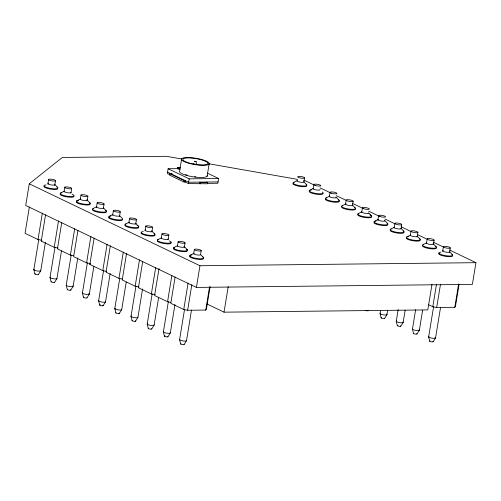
<?xml version="1.0" encoding="UTF-8"?>
<svg xmlns="http://www.w3.org/2000/svg" width="501" height="501" viewBox="0 0 501 501"><rect width="100%" height="100%" fill="white"/><g stroke="black" fill="none" stroke-linecap="round" stroke-linejoin="round"><path stroke-width="0.75" d="M196.192 161.598L194.545 161.278L196.192 161.598L196.311 164.328M181.8 159.005L166.464 156.306L62.318 157.464L29.265 183.798L25.714 205.479L196.405 287.417L472.399 284.355L475.95 262.681L449.854 250.149M29.365 206.982L25.05 233.322L38.007 239.541L41.89 240.292L41.245 241.1L54.202 247.319L58.085 248.07M38.007 239.541L42.322 213.201M33.868 269.507L38.784 239.484M47.864 184.055L48.622 179.439M41.245 241.1L45.56 214.754M45.397 242.352L40.738 270.841L38.352 274.573M54.728 185.383L55.486 180.767A3.526 0.802 9.3 0 0 50.826 179.158A3.526 0.802 9.3 0 0 49.843 180.385A3.526 0.802 9.3 0 0 55.486 180.767M54.202 247.319L58.511 220.979M50.062 277.285L54.978 247.256M64.059 191.827L64.817 187.211M61.755 222.532L57.44 248.872L70.397 255.09L73.628 255.717M61.466 250.901L56.926 278.612L54.546 282.345M70.923 193.161L71.681 188.539A3.526 0.802 9.3 0 0 67.021 186.929A3.526 0.802 9.3 0 0 66.038 188.157A3.526 0.802 9.3 0 0 71.681 188.539M70.397 255.09L74.705 228.75M71.173 255.034L66.257 285.056A3.526 0.802 9.3 0 0 70.027 286.578A3.526 0.802 9.3 0 0 72.946 285.946M80.254 199.605L81.005 194.983M77.949 230.303L73.634 256.644L86.585 262.862L90.474 263.62L89.829 264.422L102.78 270.64L106.663 271.392M77.787 257.902L73.121 286.39L70.741 290.117M87.118 200.932L87.875 196.317A3.526 0.802 9.3 0 0 83.216 194.701A3.526 0.802 9.3 0 0 82.233 195.929A3.526 0.802 9.3 0 0 87.875 196.317M86.585 262.862L90.9 236.522M82.452 292.834L87.368 262.806M96.449 207.376L97.2 202.761M89.829 264.422L94.138 238.081M93.856 266.444L89.316 294.162L86.936 297.895M103.438 207.94L104.07 204.089A3.526 0.802 9.3 0 0 99.411 202.479A3.526 0.802 9.3 0 0 98.428 203.707A3.526 0.802 9.3 0 0 104.07 204.089M102.78 270.64L107.095 244.3M98.647 300.606L103.563 270.584M112.637 215.154L113.395 210.533M110.333 245.853L106.024 272.193L118.975 278.412L122.213 279.038M110.176 273.452L105.511 301.934L103.131 305.666M119.507 216.482L120.265 211.86A3.526 0.802 9.3 0 0 115.606 210.251A3.526 0.802 9.3 0 0 114.623 211.478A3.526 0.802 9.3 0 0 120.265 211.86M118.975 278.412L123.29 252.072M114.842 308.378L119.758 278.356M128.832 222.926L129.59 218.304M126.528 253.625L122.213 279.971L135.17 286.19L139.053 286.941L138.408 287.743L151.365 293.962L155.247 294.713M126.246 281.994L121.705 309.712L119.326 313.444M135.702 224.254L136.454 219.638A3.526 0.802 9.3 0 0 131.801 218.023A3.526 0.802 9.3 0 0 130.811 219.256A3.526 0.802 9.3 0 0 136.454 219.638M135.17 286.19L139.485 259.85M131.037 316.156L135.953 286.127M145.027 230.698L145.785 226.083M138.408 287.743L142.722 261.403M142.566 289.002L137.9 317.484L135.52 321.216M151.897 232.032L152.648 227.41A3.526 0.802 9.3 0 0 147.995 225.801A3.526 0.802 9.3 0 0 147.006 227.028A3.526 0.802 9.3 0 0 152.648 227.41M179.94 169.401L178.318 168.624L168.129 168.737L167.353 173.478L169.945 174.724M172.175 173.665L169.682 173.69L169.463 175.049L184.036 182.045L185.17 182.032L188.407 183.585L207.326 183.773L207.552 182.42L206.738 182.032M151.365 293.962L155.679 267.622M147.231 323.928L152.147 293.905M161.222 238.476L161.98 233.854M159.042 268.423L154.602 295.515L167.559 301.734L170.797 302.366M177.398 168.912L177.617 167.559L180.636 167.528M178.206 169.3L178.431 167.948M158.635 297.544L154.095 325.262L151.715 328.988M168.085 239.804L168.843 235.188A3.526 0.802 9.3 0 0 164.19 233.572A3.526 0.802 9.3 0 0 163.201 234.8A3.526 0.802 9.3 0 0 168.843 235.188M181.638 158.779L179.64 170.966A14.097 3.194 9.3 0 0 192.904 176.79A14.097 3.194 9.3 0 0 207.226 175.463M184.036 182.045L184.255 180.692L169.682 173.69M185.17 182.032L185.389 180.679L184.255 180.692M167.559 301.734L171.874 275.393M163.426 331.706L168.342 301.677M177.417 246.248L178.174 241.632M188.407 183.585L189.184 178.844L168.129 168.737M175.112 276.953L170.797 303.293L183.754 309.512L187.637 310.263L205.748 310.063L206.393 309.261L210.094 286.678M174.955 304.545L170.29 333.033L167.91 336.766M184.28 247.582L185.038 242.96A3.526 0.802 9.3 0 0 180.385 241.35A3.526 0.802 9.3 0 0 179.396 242.578A3.526 0.802 9.3 0 0 185.038 242.96M199.724 183.46L199.949 182.107L200.757 182.496L207.552 182.42M200.538 183.848L200.757 182.496M183.754 309.512L188.069 283.171M179.621 339.478L184.537 309.455M193.611 254.026L194.369 249.404M207.101 176.289L209.099 164.096A14.097 3.194 9.3 0 0 190.48 157.646A14.097 3.194 9.3 0 0 186.529 162.562A14.097 3.194 9.3 0 0 209.099 164.096M187.637 310.263L191.827 284.674M191.526 310.013L186.485 340.805L184.099 344.538M200.6 254.583L201.233 250.732A3.526 0.802 9.3 0 0 196.58 249.122A3.526 0.802 9.3 0 0 195.59 250.35A3.526 0.802 9.3 0 0 201.233 250.732M196.405 287.417L199.955 265.743L29.265 183.798M207.389 173.127L218.618 178.519L217.841 183.26L207.276 183.379M205.748 310.063L209.568 286.729M431.994 284.317L427.804 309.906L224.028 312.167L228.224 286.578M303.907 181.85L304.539 177.999A3.526 0.802 9.3 0 0 299.886 176.39A3.526 0.802 9.3 0 0 298.897 177.617A3.526 0.802 9.3 0 0 304.539 177.999M313.112 189.065L313.87 184.443M329.307 196.837L330.065 192.221M345.502 204.615L346.254 199.993M352.366 205.942L353.124 201.327A3.526 0.802 9.3 0 0 348.464 199.711A3.526 0.802 9.3 0 0 347.481 200.939A3.526 0.802 9.3 0 0 353.124 201.327M361.697 212.386L362.448 207.771M377.886 220.164L378.643 215.543M380.09 313.388L380.466 311.077M394.08 227.936L394.838 223.314M387.711 310.1L386.954 314.722L384.574 318.448M401.076 228.494L401.702 224.648A3.526 0.802 9.3 0 0 397.049 223.033A3.526 0.802 9.3 0 0 396.059 224.266A3.526 0.802 9.3 0 0 401.702 224.648M396.285 321.166L398.176 309.618M410.275 235.708L411.033 231.093M405.165 310.175L403.148 322.494L400.769 326.226M417.145 237.042L417.897 232.42A3.526 0.802 9.3 0 0 413.244 230.811A3.526 0.802 9.3 0 0 412.254 232.038A3.526 0.802 9.3 0 0 417.897 232.42M415.63 309.693L412.48 328.938A3.526 0.802 9.3 0 0 416.25 330.46A3.526 0.802 9.3 0 0 419.168 329.827M426.47 243.486L427.228 238.864M422.619 310.251L419.343 330.265L416.964 333.998M433.334 244.814L434.091 240.198A3.526 0.802 9.3 0 0 429.438 238.582A3.526 0.802 9.3 0 0 428.449 239.81A3.526 0.802 9.3 0 0 434.091 240.198M459.022 284.668L455.447 306.493L454.802 307.295L436.69 307.495L432.808 306.744L436.503 284.167M428.674 336.71L433.59 306.687M442.665 251.258L443.423 246.642M436.69 307.495L440.511 284.167M440.579 307.251L435.538 338.043L433.152 341.776M449.529 252.592L450.286 247.97A3.526 0.802 9.3 0 0 445.633 246.36A3.526 0.802 9.3 0 0 444.644 247.588A3.526 0.802 9.3 0 0 450.286 247.97M454.802 307.295L458.622 283.967M60.452 193.148L64.241 191.182A3.526 0.802 9.3 0 0 67.516 192.722A3.526 0.802 9.3 0 0 70.96 192.259M76.647 200.92L80.436 198.96M92.842 208.698L96.63 206.731M109.036 216.47L112.825 214.503A3.526 0.802 9.3 0 0 116.094 216.044A3.526 0.802 9.3 0 0 119.545 215.58L122.482 218.618A7.045 1.597 9.3 0 1 113.79 219.213A7.045 1.597 9.3 0 1 110.903 216.044M125.231 224.248L129.02 222.281M157.621 239.791L161.403 237.831A3.526 0.802 9.3 0 0 164.679 239.372A3.526 0.802 9.3 0 0 168.129 238.902M293.317 182.608L297.099 180.642M173.816 247.569L177.598 245.603A3.526 0.802 9.3 0 0 181.331 247.212A3.526 0.802 9.3 0 0 183.992 246.429M309.512 190.386L313.294 188.42A3.526 0.802 9.3 0 0 316.569 189.96A3.526 0.802 9.3 0 0 320.014 189.491M190.011 255.341L193.793 253.374M325.7 198.158L329.489 196.192M341.895 205.93L345.684 203.963M358.09 213.708L361.879 211.741A3.526 0.802 9.3 0 0 365.148 213.282A3.526 0.802 9.3 0 0 368.598 212.812L371.535 215.856M374.285 221.48L378.073 219.513M390.479 229.258L394.268 227.291M406.674 237.029L410.463 235.063A3.526 0.802 9.3 0 0 413.732 236.604A3.526 0.802 9.3 0 0 417.183 236.14L420.114 239.177M422.869 244.801L426.652 242.835A3.526 0.802 9.3 0 0 430.384 244.444A3.526 0.802 9.3 0 0 433.046 243.661M189.184 178.844L218.618 178.519M218.06 181.907L188.626 182.232L167.578 172.125M199.955 265.743L475.95 262.681M208.641 163.733L297.594 179.389M303.731 180.466L305.266 180.736L313.726 184.8M320.076 187.85L330.654 192.929M336.296 195.634L346.172 200.375M352.516 203.425L362.392 208.165M368.742 211.209L379.32 216.288M384.962 219L394.838 223.74M401.188 226.784L411.058 231.525M417.408 234.574L427.284 239.315M433.628 242.359L443.504 247.099M177.617 167.559L180.047 168.724M428.718 304.783L432.808 306.744M207.176 304.076L224.028 312.167M449.572 251.684L452.503 254.727M433.378 243.912L436.308 246.949M403.919 231.406L400.988 228.362A3.526 0.802 9.3 0 1 397.086 228.75A3.526 0.802 9.3 0 1 394.631 227.153M384.793 220.59L387.73 223.628M355.341 208.078L352.403 205.041A3.526 0.802 9.3 0 1 348.502 205.429A3.526 0.802 9.3 0 1 346.047 203.832M336.209 197.269L339.146 200.306M306.756 184.756L303.819 181.719A3.526 0.802 9.3 0 1 299.917 182.107A3.526 0.802 9.3 0 1 297.462 180.504M203.45 257.489L200.513 254.452A3.526 0.802 9.3 0 1 196.611 254.84A3.526 0.802 9.3 0 1 194.156 253.237M184.324 246.674L187.255 249.717M151.935 231.13L154.865 234.167M135.74 223.352L138.671 226.396M106.287 210.846L103.35 207.802A3.526 0.802 9.3 0 1 99.449 208.191A3.526 0.802 9.3 0 1 96.994 206.594M87.155 200.031L90.092 203.068M54.766 184.481L57.703 187.524M428.643 336.916L429.708 341.212M412.448 329.144L413.513 333.441M396.253 321.373L397.318 325.663M380.059 313.595L381.123 317.891M179.59 339.684L180.654 343.974M163.395 331.906L164.46 336.202M147.2 324.134L148.265 328.431M131.005 316.363L132.07 320.653M114.81 308.585L115.875 312.881M98.616 300.813L99.68 305.103M82.421 293.035L83.485 297.331M66.226 285.263L67.297 289.559M50.031 277.491L51.102 281.781M33.836 269.713L34.907 274.009M196.06 164.134A1.409 0.319 9.3 0 1 195.734 164.535A1.409 0.319 9.3 0 1 193.793 164.159M193.624 164.059A1.409 0.319 9.3 0 1 194.119 163.758M195.885 176.872A12.682 2.874 9.3 0 1 194.588 176.715M187.462 175.275A12.682 2.874 9.3 0 1 185.42 174.642M306.092 184.262A7.045 1.597 9.3 0 1 299.861 185.689A7.045 1.597 9.3 0 1 294.043 182.333M306.643 185.433A7.045 1.597 9.3 0 1 299.748 186.372A7.045 1.597 9.3 0 1 293.204 183.285M322.287 192.033A7.045 1.597 9.3 0 1 320.07 193.818A7.045 1.597 9.3 0 1 310.777 192.046A7.045 1.597 9.3 0 1 311.371 189.954M322.838 193.211A7.045 1.597 9.3 0 1 315.943 194.144A7.045 1.597 9.3 0 1 309.399 191.063M338.482 199.811A7.045 1.597 9.3 0 1 332.251 201.239A7.045 1.597 9.3 0 1 326.433 197.882M335.877 197.018A3.526 0.802 9.3 0 1 332.764 197.732A3.526 0.802 9.3 0 1 329.852 196.054M339.033 200.982A7.045 1.597 9.3 0 1 332.138 201.916A7.045 1.597 9.3 0 1 325.594 198.834M354.677 207.583A7.045 1.597 9.3 0 1 348.445 209.017A7.045 1.597 9.3 0 1 342.628 205.66M355.228 208.76A7.045 1.597 9.3 0 1 348.333 209.694A7.045 1.597 9.3 0 1 341.788 206.612M369.794 214.854A7.045 1.597 9.3 0 1 370.014 217.071A7.045 1.597 9.3 0 1 360.67 215.862A7.045 1.597 9.3 0 1 358.822 213.432M371.423 216.532A7.045 1.597 9.3 0 1 364.528 217.465A7.045 1.597 9.3 0 1 357.983 214.384M387.066 223.133A7.045 1.597 9.3 0 1 384.849 224.911A7.045 1.597 9.3 0 1 375.55 223.139A7.045 1.597 9.3 0 1 376.151 221.054M384.461 220.34A3.526 0.802 9.3 0 1 381.342 221.054A3.526 0.802 9.3 0 1 378.437 219.375M387.617 224.304A7.045 1.597 9.3 0 1 381.63 225.375A7.045 1.597 9.3 0 1 373.903 222.532M403.261 230.905A7.045 1.597 9.3 0 1 397.024 232.339A7.045 1.597 9.3 0 1 391.206 228.982M403.812 232.082A7.045 1.597 9.3 0 1 396.917 233.015A7.045 1.597 9.3 0 1 390.367 229.934M419.456 238.683A7.045 1.597 9.3 0 1 417.233 240.461A7.045 1.597 9.3 0 1 407.939 238.689A7.045 1.597 9.3 0 1 408.54 236.604M420.007 239.854A7.045 1.597 9.3 0 1 413.106 240.787A7.045 1.597 9.3 0 1 406.562 237.706M435.651 246.454A7.045 1.597 9.3 0 1 429.413 247.889A7.045 1.597 9.3 0 1 423.595 244.532M436.202 247.626A7.045 1.597 9.3 0 1 430.215 248.696A7.045 1.597 9.3 0 1 422.487 245.853M451.846 254.232A7.045 1.597 9.3 0 1 449.622 256.011A7.045 1.597 9.3 0 1 440.329 254.239A7.045 1.597 9.3 0 1 440.924 252.153M449.673 251.909A3.526 0.802 9.3 0 1 445.226 251.984A3.526 0.802 9.3 0 1 443.216 250.475M452.39 255.404A7.045 1.597 9.3 0 1 445.495 256.337A7.045 1.597 9.3 0 1 438.951 253.255M202.786 256.994A7.045 1.597 9.3 0 1 200.569 258.773A7.045 1.597 9.3 0 1 191.276 257A7.045 1.597 9.3 0 1 191.87 254.915M203.337 258.165A7.045 1.597 9.3 0 1 196.442 259.105A7.045 1.597 9.3 0 1 189.898 256.017M186.597 249.222A7.045 1.597 9.3 0 1 180.36 250.65A7.045 1.597 9.3 0 1 174.542 247.294M187.142 250.394A7.045 1.597 9.3 0 1 179.339 251.17A7.045 1.597 9.3 0 1 174.436 247.97M169.325 240.937A7.045 1.597 9.3 0 1 169.545 243.16A7.045 1.597 9.3 0 1 160.201 241.952A7.045 1.597 9.3 0 1 158.347 239.522M170.954 242.622A7.045 1.597 9.3 0 1 164.052 243.555A7.045 1.597 9.3 0 1 157.508 240.474M154.208 233.673A7.045 1.597 9.3 0 1 151.985 235.451A7.045 1.597 9.3 0 1 142.691 233.679A7.045 1.597 9.3 0 1 143.292 231.594M151.603 230.88A3.526 0.802 9.3 0 1 148.484 231.594A3.526 0.802 9.3 0 1 145.578 229.915M154.759 234.844A7.045 1.597 9.3 0 1 147.858 235.777A7.045 1.597 9.3 0 1 141.313 232.696M136.936 225.387A7.045 1.597 9.3 0 1 137.155 227.611A7.045 1.597 9.3 0 1 127.811 226.402A7.045 1.597 9.3 0 1 125.958 223.972M135.408 223.108A3.526 0.802 9.3 0 1 132.289 223.822A3.526 0.802 9.3 0 1 129.383 222.143M138.564 227.072A7.045 1.597 9.3 0 1 131.669 228.005A7.045 1.597 9.3 0 1 125.118 224.924M122.57 219.745A7.045 1.597 9.3 0 1 114.566 220.071A7.045 1.597 9.3 0 1 108.93 217.146M105.623 210.351A7.045 1.597 9.3 0 1 99.386 211.779A7.045 1.597 9.3 0 1 93.574 208.422M106.174 211.522A7.045 1.597 9.3 0 1 99.279 212.455A7.045 1.597 9.3 0 1 92.735 209.374M89.428 202.573A7.045 1.597 9.3 0 1 87.212 204.352A7.045 1.597 9.3 0 1 77.912 202.586A7.045 1.597 9.3 0 1 78.513 200.494M86.823 199.78A3.526 0.802 9.3 0 1 83.711 200.5A3.526 0.802 9.3 0 1 80.799 198.822M89.98 203.75A7.045 1.597 9.3 0 1 82.177 204.521A7.045 1.597 9.3 0 1 77.267 201.327M72.157 194.294A7.045 1.597 9.3 0 1 72.382 196.511A7.045 1.597 9.3 0 1 63.032 195.302A7.045 1.597 9.3 0 1 61.185 192.872M73.785 195.972A7.045 1.597 9.3 0 1 66.89 196.906A7.045 1.597 9.3 0 1 60.345 193.824M57.039 187.023A7.045 1.597 9.3 0 1 54.822 188.808A7.045 1.597 9.3 0 1 45.528 187.036A7.045 1.597 9.3 0 1 46.123 184.944M54.434 184.236A3.526 0.802 9.3 0 1 51.321 184.95A3.526 0.802 9.3 0 1 48.409 183.272M57.59 188.201A7.045 1.597 9.3 0 1 50.695 189.134A7.045 1.597 9.3 0 1 44.151 186.053M70.441 289.772A1.76 0.401 9.3 0 1 70.159 290.267A1.76 0.401 9.3 0 1 67.81 289.885A1.76 0.401 9.3 0 1 67.679 289.321M119.025 313.094A1.76 0.401 9.3 0 1 117.779 313.538A1.76 0.401 9.3 0 1 116.025 312.699M121.53 309.267A3.526 0.802 9.3 0 1 118.155 309.837A3.526 0.802 9.3 0 1 115.105 308.221M135.22 320.865A1.76 0.401 9.3 0 1 134.932 321.366A1.76 0.401 9.3 0 1 132.583 320.984A1.76 0.401 9.3 0 1 132.458 320.421M137.725 317.039A3.526 0.802 9.3 0 1 134.349 317.609A3.526 0.802 9.3 0 1 131.3 315.993M38.264 274.348A1.76 0.401 9.3 0 1 36.354 274.592A1.76 0.401 9.3 0 1 35.295 273.771M40.13 270.145A3.526 0.802 9.3 0 1 37.638 271.028A3.526 0.802 9.3 0 1 34.137 269.35M151.628 328.769A1.76 0.401 9.3 0 1 149.711 329.013A1.76 0.401 9.3 0 1 148.653 328.193M153.92 324.817A3.526 0.802 9.3 0 1 150.544 325.381A3.526 0.802 9.3 0 1 147.494 323.765M167.603 336.415A1.76 0.401 9.3 0 1 167.202 336.916A1.76 0.401 9.3 0 1 164.779 336.447A1.76 0.401 9.3 0 1 165.18 335.946M170.115 332.589A3.526 0.802 9.3 0 1 166.739 333.159A3.526 0.802 9.3 0 1 163.689 331.543M86.949 297.788A1.76 0.401 9.3 0 1 84.713 297.87A1.76 0.401 9.3 0 1 83.874 297.093M88.715 293.467A3.526 0.802 9.3 0 1 86.222 294.356A3.526 0.802 9.3 0 1 82.715 292.672M184.117 344.438A1.76 0.401 9.3 0 1 181.876 344.513A1.76 0.401 9.3 0 1 181.043 343.742M186.309 340.361A3.526 0.802 9.3 0 1 182.934 340.93A3.526 0.802 9.3 0 1 179.884 339.315M54.459 282.126A1.76 0.401 9.3 0 1 52.774 282.407A1.76 0.401 9.3 0 1 51.246 281.6M56.957 278.406A3.526 0.802 9.3 0 1 52.924 278.656A3.526 0.802 9.3 0 1 50.325 277.122M102.83 305.322A1.76 0.401 9.3 0 1 102.423 305.823A1.76 0.401 9.3 0 1 100 305.353A1.76 0.401 9.3 0 1 100.4 304.846M105.542 301.727A3.526 0.802 9.3 0 1 101.509 301.978A3.526 0.802 9.3 0 1 98.91 300.443M368.078 310.326A1.76 0.401 9.3 0 1 367.671 310.833A1.76 0.401 9.3 0 1 365.248 310.357M384.486 318.229A1.76 0.401 9.3 0 1 382.57 318.473A1.76 0.401 9.3 0 1 381.512 317.653M386.352 314.021A3.526 0.802 9.3 0 1 383.86 314.91A3.526 0.802 9.3 0 1 380.353 313.231M400.468 325.875A1.76 0.401 9.3 0 1 400.061 326.376A1.76 0.401 9.3 0 1 397.637 325.907A1.76 0.401 9.3 0 1 398.038 325.406M402.973 322.049A3.526 0.802 9.3 0 1 399.598 322.619A3.526 0.802 9.3 0 1 396.548 321.003M416.657 333.653A1.76 0.401 9.3 0 1 415.636 334.123A1.76 0.401 9.3 0 1 413.525 333.334M432.851 341.425A1.76 0.401 9.3 0 1 432.57 341.926A1.76 0.401 9.3 0 1 430.221 341.544A1.76 0.401 9.3 0 1 430.096 340.974M434.937 337.348A3.526 0.802 9.3 0 1 432.444 338.238A3.526 0.802 9.3 0 1 428.937 336.553M187.412 162.449A12.682 2.874 9.3 0 0 207.727 163.827A12.682 2.874 9.3 0 0 190.969 158.028A12.682 2.874 9.3 0 0 187.412 162.449M331.286 193.167A3.526 0.802 9.3 0 0 336.929 193.549A3.526 0.802 9.3 0 0 332.269 191.939A3.526 0.802 9.3 0 0 331.286 193.167M379.864 216.488A3.526 0.802 9.3 0 0 385.507 216.87A3.526 0.802 9.3 0 0 380.854 215.261A3.526 0.802 9.3 0 0 379.864 216.488M315.091 185.395A3.526 0.802 9.3 0 0 320.734 185.777A3.526 0.802 9.3 0 0 316.075 184.161A3.526 0.802 9.3 0 0 315.091 185.395M363.676 208.717A3.526 0.802 9.3 0 0 369.318 209.099A3.526 0.802 9.3 0 0 364.659 207.489A3.526 0.802 9.3 0 0 363.676 208.717"/></g></svg>
